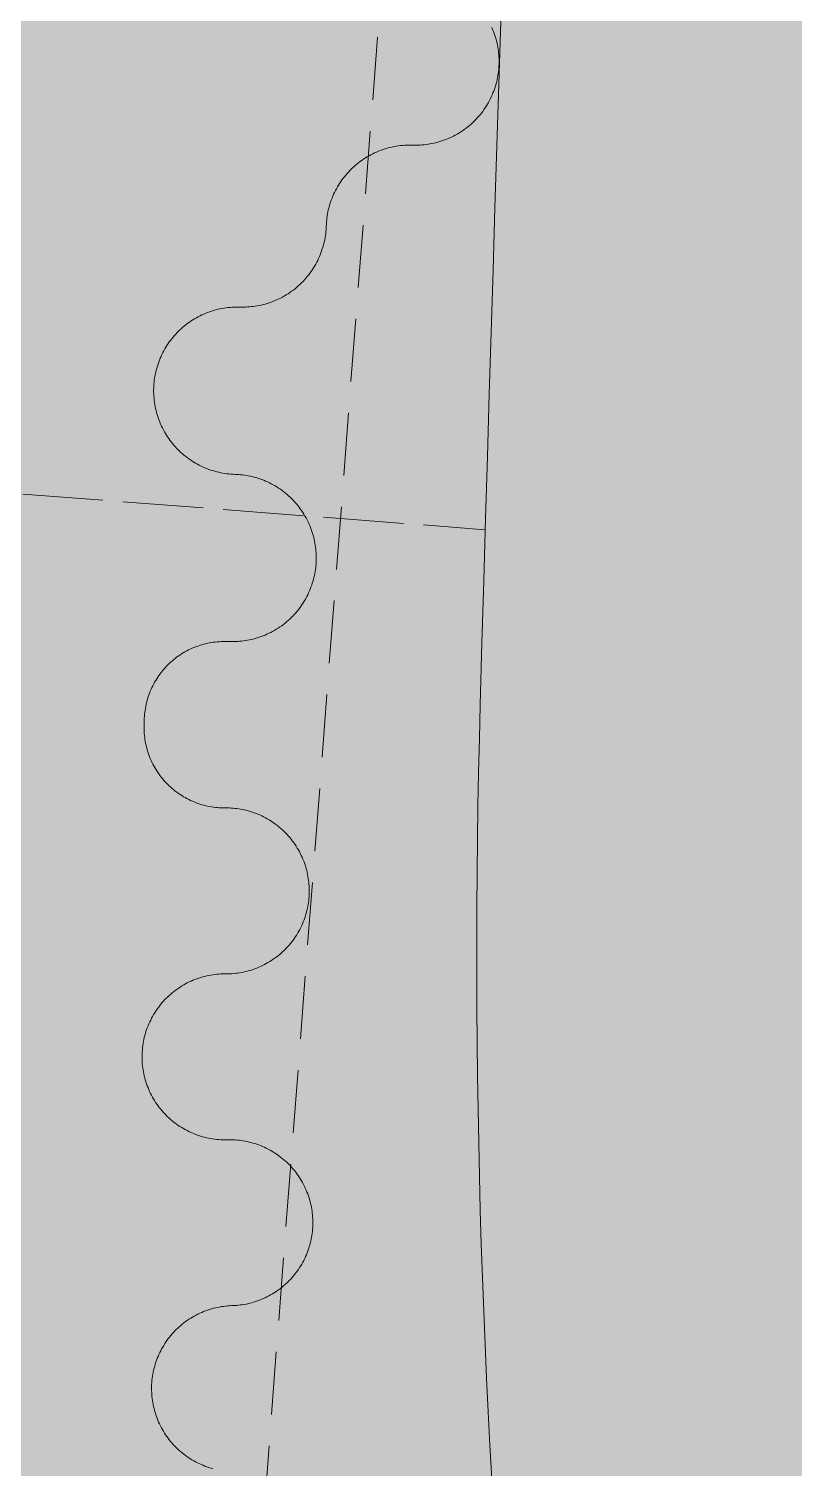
# Model space of a CAD drawing. Header units: millimetres. Extents: x 833941507 to 1669051331, y 817666127 to 1636299673.
# Drawn here: x 834573496 to 834573610.2, y 817987987.6 to 817988202.6 of the extents above; entities that cross this region are included whole.
import ezdxf

# ---------------------------------------------------------------- set-up
doc = ezdxf.new("R2010")
doc.units = ezdxf.units.MM
doc.header["$LTSCALE"] = 3
doc.linetypes.add('3A35X-MADL-P-LT-B01-0$0$ACAD_ISO02W033', pattern=[5, 4, -1])
doc.linetypes.add('B0703', pattern=[4.6875, 3.125, -1.5625])
for name, color, linetype, lineweight in [('Hatch (CARR)', 252, 'Continuous', 35), ('Hatch (LTC&CB)', 252, 'Continuous', 35), ('UAJ-23FLOR-h', 251, 'Continuous', 9), ('UAJ-24STAI-a', 9, '3A35X-MADL-P-LT-B01-0$0$ACAD_ISO02W033', 13), ('UAJ-25CEIL-z', 8, 'B0703', 9), ('UAJ-42INFI', 1, 'Continuous', 18)]:
    doc.layers.add(name, color=color, linetype=linetype, lineweight=lineweight)
doc.layers.add('UAJ-00XREF', color=7, linetype='Continuous')

# ---------------------------------------------------------------- blocks, each defined once
blk = doc.blocks.new('GBP-LTC-LB01')
at = {"layer": 'UAJ-23FLOR-h'}
h = blk.add_hatch(dxfattribs=at)
h.set_pattern_fill('EARTH,_O', color=256, scale=180, angle=45)
h.set_pattern_definition([(48.9989, (834576001.8, 818046085.3), (-112.727, 1612.5107), [1143, -1143]), (48.9989, (834575678.3, 818046366.6), (-112.727, 1612.5107), [1143, -1143]), (48.9989, (834575354.8, 818046647.8), (-112.727, 1612.5107), [1143, -1143]), (138.9989, (834575340.7, 818046849.3), (-1612.5107, -112.727), [1143, -1143]), (138.9989, (834575621.9, 818047172.8), (-1612.5107, -112.727), [1143, -1143]), (138.9989, (834575903.1, 818047496.3), (-1612.5107, -112.727), [1143, -1143])])
h.paths.add_polyline_path([(834572173.05, 818200349.17), (834310583.74, 818182062.08), (834331502.24, 817882831.69), (834364939.69, 817885169.23), (834473095.7, 818011283.6), (834480533.7, 818020120.4), (834485095.05, 818025709.55), (834491375.7, 818033619), (834497063.4, 818041013), (834493145.8, 818043678.7), (834512788.5, 818074029.25), (834518712.45, 818083675.25), (834526231.3, 818096325.1), (834534646.05, 818111073.05), (834545956, 818131981.3), (834557204.6, 818154198.8), (834564040, 818168496.8), (834570941.16, 818183576.43), (834578367.8, 818200696.3)])
h.paths.add_polyline_path([(834382131.31, 817956469.98), (834418268.73, 817958996.07), (834422062.41, 817963855.9), (834428403.04, 817964299.38), (834467239.2, 818010695.58), (834466445.21, 818021738.79), (834476097.72, 818035709.03), (834485267.1, 818048983.2), (834487014.89, 818051460.43), (834497268.33, 818067303.42), (834492893.38, 818129890.09), (834448056.59, 818126755.66), (834416896.58, 818105052.11), (834382061.37, 818080788.99), (834386167.45, 818022059.16), (834377588.38, 818021459.47)], flags=16)
edge = h.paths.add_edge_path(flags=16)
edge.add_line((834540292.29, 818142076.07), (834533466.32, 818141614.13))
edge.add_line((834533466.32, 818141614.13), (834523258.01, 818143862.71))
edge.add_line((834523258.01, 818143862.71), (834525896.87, 818155838.93))
edge.add_arc((834558382.43, 818267025.45), 115835.02, 237.2183981, 253.7131266, ccw=False)
edge.add_line((834495664.92, 818169638.25), (834498267.59, 818132356.98))
edge.add_line((834498267.59, 818132356.98), (834496346.42, 818130135.01))
edge.add_line((834496346.42, 818130135.01), (834492879.88, 818129892.67))
edge.add_line((834492879.88, 818129892.67), (834494229.58, 818110587.62))
edge.add_line((834494229.58, 818110587.62), (834496326.13, 818110708.38))
edge.add_line((834496326.13, 818110708.38), (834498420.21, 818080753.55))
edge.add_line((834498420.21, 818080753.55), (834498046.12, 818080727.4))
edge.add_line((834498046.12, 818080727.4), (834498254.52, 818077746.38))
edge.add_line((834498254.52, 818077746.38), (834503061.09, 818078082.4))
edge.add_line((834503061.09, 818078082.4), (834504979.52, 818081212.1))
edge.add_line((834504979.52, 818081212.1), (834509429.02, 818088470.93))
edge.add_line((834509429.02, 818088470.93), (834515217.16, 818097913.59))
edge.add_line((834515217.16, 818097913.59), (834526067.43, 818116415.54))
edge.add_line((834526067.43, 818116415.54), (834532489.2, 818127888.68))
edge.add_line((834532489.2, 818127888.68), (834534830.9, 818132146.3))
edge.add_line((834534830.9, 818132146.3), (834540292.29, 818142076.07))
h = blk.add_hatch(dxfattribs=at)
h.set_pattern_fill('EARTH,_O', color=256, scale=180, angle=45)
h.set_pattern_definition([(45.0000001, (-1082349.7, 54794.9), (-3e-06, 1616.4461018), [1143, -1143]), (45.0000001, (-1082652.8, 55098), (-3e-06, 1616.4461018), [1143, -1143]), (45.0000001, (-1082955.9, 55401.1), (-3e-06, 1616.4461018), [1143, -1143]), (135.0000001, (-1082955.9, 55603.1), (-1616.4461018, -3e-06), [1143, -1143]), (135.0000001, (-1082652.8, 55906.2), (-1616.4461018, -3e-06), [1143, -1143]), (135.0000001, (-1082349.7, 56209.3), (-1616.4461018, -3e-06), [1143, -1143])])
h.paths.add_polyline_path([(834669469.25, 818015499.17), (834651080.82, 818014213.79), (834651091.33, 818014066.03), (834669479.76, 818015351.52)], flags=16)
edge = h.paths.add_edge_path()
edge.add_arc((834611763.61, 818123015.07), 22001.28, 94.000719, 118.688683)
edge.add_line((834601201.89, 818142315.5), (834593918.34, 818141228.38))
edge.add_arc((834611768.4, 818123014.03), 25502.69, 93.997159, 134.421275, ccw=False)
edge.add_line((834609990.68, 818148454.69), (834618164.36, 818149025.84))
edge.add_line((834618164.36, 818149025.84), (834618408.29, 818145534.91))
edge.add_line((834618408.29, 818145534.91), (834616365.41, 818145392.16))
edge.add_line((834616365.41, 818145392.16), (834616609.39, 818141900.69))
edge.add_line((834616609.39, 818141900.69), (834611621.55, 818141552.15))
edge.add_line((834611621.55, 818141552.15), (834611377.61, 818145043.07))
edge.add_line((834611377.61, 818145043.07), (834610228.61, 818144962.74))
h.paths.add_polyline_path([(834673232.94, 818197365.88), (834607546.49, 818192773.89), (834599172.5, 818174435.3), (834588349.1, 818152374.5), (834578621.55, 818133890.65), (834568418.3, 818115665.3), (834556456.7, 818095618.3), (834546606.4, 818080041.6), (834532219.3, 818058623.75), (834523692.15, 818046595.75), (834515683.5, 818035708.5), (834508244.2, 818025929.9), (834500656.3, 818016266.1), (834489786.8, 818002934.1), (834483448.3, 817995421.3), (834478637.6, 817989841.7), (834458453.75, 817967379.3), (834441506.5, 817949096.36), (834383075.75, 817886437.08), (834482026.69, 817893354.51), (834551919.04, 817920008.6), (834634905.13, 817930637.13), (834634023, 817939309.35), (834633770.07, 817941795.89), (834633577.69, 817943687.02), (834508697.04, 817930983.61), (834507053.46, 817930191.44), (834506409.46, 817939426.96), (834507656.94, 817945566.73), (834503417.08, 818006767.03), (834503064.37, 818011762.67), (834514052.91, 818025791.94), (834520784.65, 818034889.35), (834526318.86, 818042436.94), (834532381.69, 818050705.63), (834536345.72, 818056472.68), (834542258.41, 818065225.62), (834550405.86, 818077286.91), (834561579, 818095001.96), (834574522.66, 818117080.03), (834587768.88, 818140310.21), (834609774.13, 818143594.98), (834610001.97, 818140335.89), (834634252.54, 818142031.47), (834636806.9, 818105492.47), (834642791.48, 818105913.75), (834646278.56, 818056032.58), (834640293.17, 818055614.16), (834643382.34, 818011424.91), (834641138.41, 818011267.96), (834645775.78, 817944927.87), (834639048.36, 817944243.52), (834640362.12, 817931328.11), (834651070.39, 817932706.91), (834650587.67, 817936476.13), (834685105.74, 817940896.86), (834685588.46, 817937127.64), (834691373.79, 817937868.57)])
blk = doc.blocks.new('inf_010')
at = {"layer": 'UAJ-42INFI'}
for points in [[(889586109.69, 757795645.45), (889586109.97, 757795645.43), (889586110.25, 757795645.41), (889586110.53, 757795645.39), (889586110.81, 757795645.39), (889586111.1, 757795645.39), (889586111.39, 757795645.39), (889586111.68, 757795645.41), (889586111.97, 757795645.43), (889586112.26, 757795645.46), (889586112.56, 757795645.49), (889586112.86, 757795645.53), (889586113.15, 757795645.58), (889586113.45, 757795645.64), (889586113.75, 757795645.7), (889586114.05, 757795645.78), (889586114.35, 757795645.86), (889586114.64, 757795645.94), (889586114.94, 757795646.04), (889586115.24, 757795646.14), (889586115.53, 757795646.26), (889586115.82, 757795646.37), (889586116.11, 757795646.5), (889586116.4, 757795646.64), (889586116.69, 757795646.78), (889586116.97, 757795646.93), (889586117.25, 757795647.09), (889586117.52, 757795647.25), (889586117.8, 757795647.43), (889586118.06, 757795647.61), (889586118.32, 757795647.79), (889586118.58, 757795647.99), (889586118.84, 757795648.19), (889586119.08, 757795648.4), (889586119.33, 757795648.61), (889586119.56, 757795648.83), (889586119.79, 757795649.05), (889586120.02, 757795649.28), (889586120.23, 757795649.52), (889586120.45, 757795649.76), (889586120.65, 757795650.01), (889586120.85, 757795650.26), (889586121.04, 757795650.51), (889586121.22, 757795650.77), (889586121.4, 757795651.03), (889586121.57, 757795651.3), (889586121.73, 757795651.57), (889586121.88, 757795651.84), (889586122.03, 757795652.11), (889586122.17, 757795652.39), (889586122.3, 757795652.67), (889586122.42, 757795652.94), (889586122.54, 757795653.23), (889586122.65, 757795653.51), (889586122.75, 757795653.79), (889586122.84, 757795654.07), (889586122.93, 757795654.35), (889586123.01, 757795654.64), (889586123.08, 757795654.92), (889586123.15, 757795655.2), (889586123.2, 757795655.48), (889586123.26, 757795655.76), (889586123.3, 757795656.04), (889586123.34, 757795656.31), (889586123.37, 757795656.59), (889586123.39, 757795656.87), (889586123.41, 757795657.14), (889586123.43, 757795657.43), (889586123.43, 757795657.71), (889586123.43, 757795658), (889586123.43, 757795658.29), (889586123.41, 757795658.58), (889586123.39, 757795658.87), (889586123.37, 757795659.16), (889586123.33, 757795659.46), (889586123.29, 757795659.76), (889586123.24, 757795660.05), (889586123.18, 757795660.35), (889586123.12, 757795660.65), (889586123.05, 757795660.95), (889586122.97, 757795661.25), (889586122.88, 757795661.54), (889586122.78, 757795661.84), (889586122.68, 757795662.14)], [(889586095.97, 757795634.3), (889586096, 757795634.6), (889586096.04, 757795634.9), (889586096.09, 757795635.19), (889586096.14, 757795635.49), (889586096.21, 757795635.79), (889586096.28, 757795636.09), (889586096.36, 757795636.38), (889586096.44, 757795636.68), (889586096.54, 757795636.97), (889586096.64, 757795637.26), (889586096.75, 757795637.55), (889586096.86, 757795637.84), (889586096.98, 757795638.12), (889586097.11, 757795638.4), (889586097.25, 757795638.68), (889586097.39, 757795638.96), (889586097.54, 757795639.23), (889586097.7, 757795639.5), (889586097.86, 757795639.76), (889586098.03, 757795640.02), (889586098.21, 757795640.27), (889586098.39, 757795640.52), (889586098.58, 757795640.77), (889586098.77, 757795641.01), (889586098.97, 757795641.24), (889586099.18, 757795641.47), (889586099.39, 757795641.69), (889586099.6, 757795641.91), (889586099.82, 757795642.12), (889586100.04, 757795642.32), (889586100.26, 757795642.52), (889586100.49, 757795642.71), (889586100.73, 757795642.9), (889586100.97, 757795643.08), (889586101.21, 757795643.26), (889586101.46, 757795643.43), (889586101.72, 757795643.59), (889586101.98, 757795643.75), (889586102.24, 757795643.91), (889586102.51, 757795644.05), (889586102.79, 757795644.2), (889586103.06, 757795644.33), (889586103.34, 757795644.46), (889586103.63, 757795644.58), (889586103.92, 757795644.69), (889586104.21, 757795644.8), (889586104.5, 757795644.9), (889586104.8, 757795644.99), (889586105.1, 757795645.08), (889586105.4, 757795645.16), (889586105.7, 757795645.23), (889586106, 757795645.29), (889586106.31, 757795645.35), (889586106.61, 757795645.39), (889586106.92, 757795645.43), (889586107.22, 757795645.47), (889586107.53, 757795645.49), (889586107.83, 757795645.51), (889586108.14, 757795645.52), (889586108.44, 757795645.52), (889586108.75, 757795645.51), (889586109.05, 757795645.5), (889586109.35, 757795645.48), (889586109.65, 757795645.46)], [(889586109.65, 757795645.46), (889586109.69, 757795645.45)], [(889586082.28, 757795623.13), (889586082.56, 757795623.11), (889586082.84, 757795623.09), (889586083.12, 757795623.08), (889586083.41, 757795623.07), (889586083.69, 757795623.07), (889586083.98, 757795623.08), (889586084.27, 757795623.09), (889586084.57, 757795623.11), (889586084.86, 757795623.14), (889586085.16, 757795623.17), (889586085.45, 757795623.22), (889586085.75, 757795623.27), (889586086.05, 757795623.32), (889586086.35, 757795623.39), (889586086.65, 757795623.46), (889586086.95, 757795623.54), (889586087.24, 757795623.63), (889586087.54, 757795623.73), (889586087.84, 757795623.83), (889586088.13, 757795623.94), (889586088.42, 757795624.06), (889586088.71, 757795624.19), (889586089, 757795624.33), (889586089.29, 757795624.47), (889586089.57, 757795624.62), (889586089.85, 757795624.78), (889586090.12, 757795624.95), (889586090.4, 757795625.12), (889586090.66, 757795625.3), (889586090.93, 757795625.49), (889586091.18, 757795625.68), (889586091.44, 757795625.88), (889586091.69, 757795626.09), (889586091.93, 757795626.31), (889586092.16, 757795626.53), (889586092.39, 757795626.75), (889586092.62, 757795626.98), (889586092.84, 757795627.22), (889586093.05, 757795627.46), (889586093.25, 757795627.71), (889586093.45, 757795627.96), (889586093.64, 757795628.21), (889586093.82, 757795628.47), (889586094, 757795628.74), (889586094.17, 757795629), (889586094.33, 757795629.27), (889586094.48, 757795629.54), (889586094.63, 757795629.82), (889586094.77, 757795630.09), (889586094.9, 757795630.37), (889586095.02, 757795630.65), (889586095.14, 757795630.93), (889586095.25, 757795631.21), (889586095.35, 757795631.5), (889586095.44, 757795631.78), (889586095.53, 757795632.06), (889586095.61, 757795632.34), (889586095.68, 757795632.63), (889586095.74, 757795632.91), (889586095.8, 757795633.19), (889586095.85, 757795633.47), (889586095.9, 757795633.75), (889586095.93, 757795634.03), (889586095.97, 757795634.3)], [(889586079.78, 757795598.27), (889586079.48, 757795598.31), (889586079.18, 757795598.35), (889586078.89, 757795598.4), (889586078.59, 757795598.45), (889586078.29, 757795598.51), (889586077.99, 757795598.58), (889586077.7, 757795598.66), (889586077.4, 757795598.75), (889586077.11, 757795598.84), (889586076.81, 757795598.94), (889586076.52, 757795599.05), (889586076.24, 757795599.16), (889586075.95, 757795599.28), (889586075.67, 757795599.41), (889586075.39, 757795599.55), (889586075.11, 757795599.69), (889586074.84, 757795599.84), (889586074.57, 757795600), (889586074.31, 757795600.16), (889586074.05, 757795600.33), (889586073.8, 757795600.51), (889586073.55, 757795600.69), (889586073.3, 757795600.88), (889586073.06, 757795601.07), (889586072.83, 757795601.27), (889586072.6, 757795601.48), (889586072.37, 757795601.68), (889586072.16, 757795601.9), (889586071.95, 757795602.11), (889586071.74, 757795602.34), (889586071.54, 757795602.56), (889586071.35, 757795602.79), (889586071.16, 757795603.03), (889586070.98, 757795603.27), (889586070.8, 757795603.51), (889586070.63, 757795603.76), (889586070.47, 757795604.02), (889586070.31, 757795604.28), (889586070.15, 757795604.54), (889586070, 757795604.81), (889586069.86, 757795605.08), (889586069.72, 757795605.36), (889586069.6, 757795605.64), (889586069.47, 757795605.93), (889586069.36, 757795606.21), (889586069.25, 757795606.51), (889586069.15, 757795606.8), (889586069.06, 757795607.1), (889586068.97, 757795607.39), (889586068.89, 757795607.69), (889586068.82, 757795608), (889586068.76, 757795608.3), (889586068.7, 757795608.61), (889586068.65, 757795608.91), (889586068.61, 757795609.22), (889586068.58, 757795609.52), (889586068.56, 757795609.83), (889586068.54, 757795610.14), (889586068.53, 757795610.44), (889586068.52, 757795610.75), (889586068.53, 757795611.05), (889586068.54, 757795611.35), (889586068.56, 757795611.65), (889586068.59, 757795611.95), (889586068.62, 757795612.25), (889586068.66, 757795612.55), (889586068.71, 757795612.84), (889586068.76, 757795613.14), (889586068.83, 757795613.44), (889586068.9, 757795613.74), (889586068.98, 757795614.03), (889586069.06, 757795614.33), (889586069.15, 757795614.62), (889586069.26, 757795614.91), (889586069.36, 757795615.2), (889586069.48, 757795615.49), (889586069.6, 757795615.78), (889586069.73, 757795616.06), (889586069.87, 757795616.34), (889586070.01, 757795616.61), (889586070.16, 757795616.88), (889586070.32, 757795617.15), (889586070.48, 757795617.42), (889586070.65, 757795617.68), (889586070.83, 757795617.93), (889586071.01, 757795618.18), (889586071.2, 757795618.43), (889586071.39, 757795618.67), (889586071.59, 757795618.9), (889586071.79, 757795619.13), (889586072, 757795619.35), (889586072.21, 757795619.57), (889586072.43, 757795619.78), (889586072.65, 757795619.99), (889586072.88, 757795620.18), (889586073.11, 757795620.38), (889586073.34, 757795620.56), (889586073.58, 757795620.75), (889586073.83, 757795620.92), (889586074.08, 757795621.09), (889586074.34, 757795621.26), (889586074.6, 757795621.42), (889586074.86, 757795621.57), (889586075.13, 757795621.72), (889586075.4, 757795621.86), (889586075.68, 757795622), (889586075.96, 757795622.13), (889586076.25, 757795622.25), (889586076.53, 757795622.36), (889586076.83, 757795622.47), (889586077.12, 757795622.57), (889586077.42, 757795622.67), (889586077.71, 757795622.75), (889586078.01, 757795622.83), (889586078.32, 757795622.9), (889586078.62, 757795622.96), (889586078.93, 757795623.02), (889586079.23, 757795623.07), (889586079.54, 757795623.11), (889586079.84, 757795623.14), (889586080.15, 757795623.17), (889586080.46, 757795623.18), (889586080.76, 757795623.19), (889586081.07, 757795623.2), (889586081.37, 757795623.19), (889586081.67, 757795623.18), (889586081.97, 757795623.16), (889586082.27, 757795623.13)], [(889586082.27, 757795623.13), (889586082.28, 757795623.13)], [(889586077.33, 757795573.41), (889586077.61, 757795573.38), (889586077.89, 757795573.37), (889586078.17, 757795573.35), (889586078.46, 757795573.35), (889586078.74, 757795573.35), (889586079.03, 757795573.36), (889586079.32, 757795573.37), (889586079.62, 757795573.39), (889586079.91, 757795573.42), (889586080.21, 757795573.46), (889586080.5, 757795573.5), (889586080.8, 757795573.55), (889586081.1, 757795573.61), (889586081.4, 757795573.68), (889586081.7, 757795573.75), (889586082, 757795573.83), (889586082.29, 757795573.92), (889586082.59, 757795574.02), (889586082.89, 757795574.12), (889586083.18, 757795574.24), (889586083.47, 757795574.36), (889586083.76, 757795574.48), (889586084.05, 757795574.62), (889586084.33, 757795574.76), (889586084.62, 757795574.92), (889586084.9, 757795575.08), (889586085.17, 757795575.24), (889586085.44, 757795575.42), (889586085.71, 757795575.6), (889586085.97, 757795575.79), (889586086.23, 757795575.98), (889586086.48, 757795576.18), (889586086.73, 757795576.39), (889586086.97, 757795576.61), (889586087.21, 757795576.83), (889586087.44, 757795577.05), (889586087.66, 757795577.28), (889586087.88, 757795577.52), (889586088.09, 757795577.76), (889586088.29, 757795578.01), (889586088.49, 757795578.26), (889586088.68, 757795578.52), (889586088.86, 757795578.78), (889586089.04, 757795579.04), (889586089.2, 757795579.31), (889586089.37, 757795579.58), (889586089.52, 757795579.85), (889586089.66, 757795580.12), (889586089.8, 757795580.4), (889586089.93, 757795580.68), (889586090.06, 757795580.96), (889586090.17, 757795581.24), (889586090.28, 757795581.52), (889586090.38, 757795581.8), (889586090.47, 757795582.09), (889586090.56, 757795582.37), (889586090.64, 757795582.65), (889586090.71, 757795582.94), (889586090.77, 757795583.22), (889586090.83, 757795583.5), (889586090.88, 757795583.78), (889586090.92, 757795584.06), (889586090.96, 757795584.34), (889586090.99, 757795584.61), (889586091.01, 757795584.89), (889586091.03, 757795585.17), (889586091.04, 757795585.45), (889586091.05, 757795585.73), (889586091.05, 757795586.02), (889586091.04, 757795586.31), (889586091.03, 757795586.6), (889586091.01, 757795586.89), (889586090.98, 757795587.19), (889586090.94, 757795587.48), (889586090.9, 757795587.78), (889586090.85, 757795588.08), (889586090.79, 757795588.38), (889586090.72, 757795588.67), (889586090.65, 757795588.97), (889586090.57, 757795589.27), (889586090.48, 757795589.57), (889586090.38, 757795589.87), (889586090.28, 757795590.16), (889586090.17, 757795590.46), (889586090.05, 757795590.75), (889586089.92, 757795591.04), (889586089.78, 757795591.33), (889586089.64, 757795591.61), (889586089.49, 757795591.89), (889586089.33, 757795592.17), (889586089.16, 757795592.45), (889586088.99, 757795592.72), (889586088.8, 757795592.99), (889586088.62, 757795593.25), (889586088.42, 757795593.51), (889586088.22, 757795593.76), (889586088.01, 757795594.01), (889586087.8, 757795594.25), (889586087.58, 757795594.48), (889586087.35, 757795594.71), (889586087.12, 757795594.94), (889586086.88, 757795595.16), (889586086.64, 757795595.37), (889586086.39, 757795595.57), (889586086.14, 757795595.77), (889586085.89, 757795595.96), (889586085.63, 757795596.14), (889586085.36, 757795596.32), (889586085.1, 757795596.48), (889586084.83, 757795596.65), (889586084.56, 757795596.8), (889586084.28, 757795596.94), (889586084.01, 757795597.08), (889586083.73, 757795597.21), (889586083.45, 757795597.34), (889586083.17, 757795597.45), (889586082.88, 757795597.56), (889586082.6, 757795597.66), (889586082.32, 757795597.75), (889586082.04, 757795597.84), (889586081.75, 757795597.92), (889586081.47, 757795597.99), (889586081.19, 757795598.05), (889586080.91, 757795598.11), (889586080.63, 757795598.16), (889586080.35, 757795598.2), (889586080.07, 757795598.24), (889586079.79, 757795598.27)], [(889586079.79, 757795598.27), (889586079.78, 757795598.27)], [(889586063.72, 757795562.61), (889586063.75, 757795562.9), (889586063.79, 757795563.19), (889586063.83, 757795563.48), (889586063.89, 757795563.76), (889586063.94, 757795564.05), (889586064.01, 757795564.34), (889586064.08, 757795564.62), (889586064.16, 757795564.91), (889586064.25, 757795565.19), (889586064.35, 757795565.48), (889586064.45, 757795565.76), (889586064.56, 757795566.03), (889586064.67, 757795566.31), (889586064.8, 757795566.58), (889586064.92, 757795566.85), (889586065.06, 757795567.12), (889586065.2, 757795567.38), (889586065.35, 757795567.64), (889586065.51, 757795567.9), (889586065.67, 757795568.15), (889586065.84, 757795568.39), (889586066.01, 757795568.64), (889586066.19, 757795568.87), (889586066.38, 757795569.11), (889586066.57, 757795569.33), (889586066.77, 757795569.56), (889586066.97, 757795569.77), (889586067.17, 757795569.98), (889586067.38, 757795570.19), (889586067.59, 757795570.39), (889586067.81, 757795570.58), (889586068.03, 757795570.76), (889586068.25, 757795570.95), (889586068.48, 757795571.12), (889586068.72, 757795571.29), (889586068.96, 757795571.46), (889586069.2, 757795571.62), (889586069.45, 757795571.78), (889586069.71, 757795571.93), (889586069.97, 757795572.07), (889586070.23, 757795572.21), (889586070.5, 757795572.34), (889586070.77, 757795572.47), (889586071.04, 757795572.59), (889586071.32, 757795572.7), (889586071.6, 757795572.8), (889586071.88, 757795572.9), (889586072.17, 757795572.99), (889586072.46, 757795573.08), (889586072.75, 757795573.15), (889586073.04, 757795573.22), (889586073.33, 757795573.28), (889586073.62, 757795573.34), (889586073.92, 757795573.39), (889586074.21, 757795573.42), (889586074.51, 757795573.46), (889586074.8, 757795573.48), (889586075.1, 757795573.5), (889586075.39, 757795573.51), (889586075.69, 757795573.51), (889586075.98, 757795573.51), (889586076.27, 757795573.5), (889586076.56, 757795573.48), (889586076.85, 757795573.46)], [(889586076.85, 757795573.46), (889586077.33, 757795573.41)], [(889586074.57, 757795548.71), (889586074.28, 757795548.74), (889586073.99, 757795548.77), (889586073.7, 757795548.81), (889586073.41, 757795548.86), (889586073.13, 757795548.92), (889586072.84, 757795548.99), (889586072.55, 757795549.06), (889586072.27, 757795549.14), (889586071.98, 757795549.22), (889586071.7, 757795549.31), (889586071.42, 757795549.41), (889586071.14, 757795549.52), (889586070.87, 757795549.64), (889586070.59, 757795549.76), (889586070.32, 757795549.89), (889586070.05, 757795550.02), (889586069.79, 757795550.16), (889586069.53, 757795550.31), (889586069.27, 757795550.46), (889586069.02, 757795550.63), (889586068.77, 757795550.79), (889586068.53, 757795550.96), (889586068.29, 757795551.14), (889586068.06, 757795551.33), (889586067.83, 757795551.51), (889586067.61, 757795551.71), (889586067.39, 757795551.91), (889586067.18, 757795552.11), (889586066.97, 757795552.32), (889586066.77, 757795552.53), (889586066.58, 757795552.75), (889586066.39, 757795552.96), (889586066.21, 757795553.19), (889586066.03, 757795553.42), (889586065.86, 757795553.65), (889586065.69, 757795553.89), (889586065.53, 757795554.14), (889586065.37, 757795554.38), (889586065.22, 757795554.64), (889586065.07, 757795554.9), (889586064.93, 757795555.16), (889586064.8, 757795555.42), (889586064.67, 757795555.69), (889586064.55, 757795555.97), (889586064.44, 757795556.24), (889586064.33, 757795556.52), (889586064.23, 757795556.8), (889586064.14, 757795557.09), (889586064.05, 757795557.38), (889586063.98, 757795557.67), (889586063.9, 757795557.96), (889586063.84, 757795558.25), (889586063.78, 757795558.54), (889586063.73, 757795558.84), (889586063.69, 757795559.13), (889586063.66, 757795559.43), (889586063.63, 757795559.72), (889586063.61, 757795560.01), (889586063.6, 757795560.31), (889586063.59, 757795560.6), (889586063.6, 757795560.89), (889586063.61, 757795561.19), (889586063.62, 757795561.48), (889586063.64, 757795561.76)], [(889586063.64, 757795561.76), (889586063.72, 757795562.61)], [(889586073.31, 757795523.95), (889586073.59, 757795523.94), (889586073.86, 757795523.93), (889586074.14, 757795523.92), (889586074.42, 757795523.93), (889586074.71, 757795523.94), (889586074.99, 757795523.95), (889586075.28, 757795523.98), (889586075.57, 757795524.01), (889586075.86, 757795524.04), (889586076.15, 757795524.09), (889586076.44, 757795524.14), (889586076.73, 757795524.2), (889586077.02, 757795524.26), (889586077.32, 757795524.33), (889586077.61, 757795524.42), (889586077.9, 757795524.5), (889586078.19, 757795524.6), (889586078.48, 757795524.7), (889586078.77, 757795524.82), (889586079.06, 757795524.94), (889586079.34, 757795525.06), (889586079.62, 757795525.2), (889586079.9, 757795525.34), (889586080.18, 757795525.49), (889586080.45, 757795525.65), (889586080.72, 757795525.81), (889586080.99, 757795525.98), (889586081.25, 757795526.16), (889586081.51, 757795526.35), (889586081.77, 757795526.54), (889586082.01, 757795526.74), (889586082.26, 757795526.94), (889586082.5, 757795527.15), (889586082.73, 757795527.37), (889586082.96, 757795527.59), (889586083.18, 757795527.82), (889586083.39, 757795528.06), (889586083.6, 757795528.3), (889586083.8, 757795528.54), (889586084, 757795528.79), (889586084.18, 757795529.04), (889586084.37, 757795529.3), (889586084.54, 757795529.56), (889586084.71, 757795529.82), (889586084.87, 757795530.09), (889586085.02, 757795530.36), (889586085.16, 757795530.63), (889586085.3, 757795530.9), (889586085.43, 757795531.18), (889586085.55, 757795531.46), (889586085.67, 757795531.74), (889586085.77, 757795532.02), (889586085.87, 757795532.3), (889586085.97, 757795532.58), (889586086.05, 757795532.86), (889586086.13, 757795533.14), (889586086.2, 757795533.42), (889586086.26, 757795533.7), (889586086.32, 757795533.98), (889586086.37, 757795534.26), (889586086.41, 757795534.54), (889586086.45, 757795534.81), (889586086.48, 757795535.09), (889586086.51, 757795535.36), (889586086.52, 757795535.63), (889586086.54, 757795535.91), (889586086.54, 757795536.19), (889586086.54, 757795536.47), (889586086.53, 757795536.75), (889586086.52, 757795537.04), (889586086.5, 757795537.32), (889586086.47, 757795537.61), (889586086.44, 757795537.9), (889586086.4, 757795538.19), (889586086.35, 757795538.49), (889586086.29, 757795538.78), (889586086.23, 757795539.07), (889586086.16, 757795539.36), (889586086.08, 757795539.66), (889586086, 757795539.95), (889586085.9, 757795540.24), (889586085.8, 757795540.53), (889586085.69, 757795540.82), (889586085.57, 757795541.11), (889586085.45, 757795541.4), (889586085.32, 757795541.68), (889586085.18, 757795541.96), (889586085.03, 757795542.24), (889586084.88, 757795542.51), (889586084.71, 757795542.79), (889586084.55, 757795543.05), (889586084.37, 757795543.32), (889586084.19, 757795543.58), (889586084, 757795543.83), (889586083.8, 757795544.08), (889586083.6, 757795544.33), (889586083.39, 757795544.57), (889586083.17, 757795544.81), (889586082.95, 757795545.03), (889586082.72, 757795545.26), (889586082.49, 757795545.47), (889586082.25, 757795545.68), (889586082.01, 757795545.89), (889586081.77, 757795546.08), (889586081.51, 757795546.28), (889586081.26, 757795546.46), (889586081, 757795546.63), (889586080.74, 757795546.8), (889586080.47, 757795546.97), (889586080.21, 757795547.12), (889586079.94, 757795547.27), (889586079.66, 757795547.41), (889586079.39, 757795547.54), (889586079.11, 757795547.66), (889586078.83, 757795547.78), (889586078.55, 757795547.89), (889586078.27, 757795547.99), (889586077.99, 757795548.09), (889586077.71, 757795548.18), (889586077.43, 757795548.26), (889586077.15, 757795548.33), (889586076.87, 757795548.4), (889586076.59, 757795548.46), (889586076.32, 757795548.51), (889586076.04, 757795548.55), (889586075.76, 757795548.59), (889586075.49, 757795548.63), (889586075.22, 757795548.65)], [(889586075.22, 757795548.65), (889586074.57, 757795548.71)], [(889586071.63, 757795499.23), (889586071.33, 757795499.25), (889586071.03, 757795499.28), (889586070.74, 757795499.31), (889586070.44, 757795499.35), (889586070.14, 757795499.4), (889586069.84, 757795499.46), (889586069.54, 757795499.52), (889586069.24, 757795499.59), (889586068.94, 757795499.67), (889586068.65, 757795499.75), (889586068.35, 757795499.85), (889586068.06, 757795499.95), (889586067.77, 757795500.06), (889586067.48, 757795500.17), (889586067.2, 757795500.3), (889586066.92, 757795500.43), (889586066.64, 757795500.56), (889586066.37, 757795500.71), (889586066.1, 757795500.86), (889586065.83, 757795501.01), (889586065.57, 757795501.18), (889586065.31, 757795501.35), (889586065.06, 757795501.52), (889586064.81, 757795501.7), (889586064.57, 757795501.89), (889586064.33, 757795502.08), (889586064.1, 757795502.28), (889586063.87, 757795502.48), (889586063.65, 757795502.69), (889586063.44, 757795502.9), (889586063.23, 757795503.12), (889586063.03, 757795503.34), (889586062.83, 757795503.56), (889586062.64, 757795503.79), (889586062.45, 757795504.03), (889586062.27, 757795504.27), (889586062.09, 757795504.52), (889586061.92, 757795504.77), (889586061.76, 757795505.03), (889586061.6, 757795505.29), (889586061.44, 757795505.55), (889586061.3, 757795505.82), (889586061.15, 757795506.1), (889586061.02, 757795506.38), (889586060.89, 757795506.66), (889586060.77, 757795506.94), (889586060.66, 757795507.23), (889586060.56, 757795507.52), (889586060.46, 757795507.82), (889586060.37, 757795508.11), (889586060.28, 757795508.41), (889586060.21, 757795508.71), (889586060.14, 757795509.01), (889586060.08, 757795509.31), (889586060.02, 757795509.62), (889586059.98, 757795509.92), (889586059.94, 757795510.23), (889586059.91, 757795510.53), (889586059.89, 757795510.83), (889586059.87, 757795511.14), (889586059.86, 757795511.44), (889586059.86, 757795511.74), (889586059.87, 757795512.04), (889586059.88, 757795512.34), (889586059.91, 757795512.64), (889586059.93, 757795512.93), (889586059.97, 757795513.23), (889586060.01, 757795513.53), (889586060.06, 757795513.83), (889586060.12, 757795514.13), (889586060.19, 757795514.43), (889586060.26, 757795514.73), (889586060.34, 757795515.02), (889586060.43, 757795515.32), (889586060.53, 757795515.61), (889586060.63, 757795515.9), (889586060.74, 757795516.19), (889586060.86, 757795516.48), (889586060.98, 757795516.76), (889586061.12, 757795517.04), (889586061.26, 757795517.32), (889586061.4, 757795517.59), (889586061.56, 757795517.86), (889586061.71, 757795518.12), (889586061.88, 757795518.38), (889586062.05, 757795518.64), (889586062.23, 757795518.89), (889586062.41, 757795519.14), (889586062.6, 757795519.38), (889586062.8, 757795519.61), (889586063, 757795519.84), (889586063.2, 757795520.07), (889586063.41, 757795520.29), (889586063.62, 757795520.5), (889586063.84, 757795520.71), (889586064.06, 757795520.91), (889586064.29, 757795521.1), (889586064.52, 757795521.29), (889586064.76, 757795521.48), (889586065, 757795521.66), (889586065.25, 757795521.83), (889586065.51, 757795522), (889586065.76, 757795522.16), (889586066.03, 757795522.32), (889586066.29, 757795522.47), (889586066.57, 757795522.62), (889586066.84, 757795522.75), (889586067.12, 757795522.88), (889586067.4, 757795523.01), (889586067.69, 757795523.13), (889586067.98, 757795523.24), (889586068.27, 757795523.34), (889586068.57, 757795523.44), (889586068.86, 757795523.52), (889586069.16, 757795523.61), (889586069.46, 757795523.68), (889586069.76, 757795523.74), (889586070.07, 757795523.8), (889586070.37, 757795523.85), (889586070.67, 757795523.9), (889586070.98, 757795523.93), (889586071.28, 757795523.96), (889586071.59, 757795523.98), (889586071.89, 757795523.99), (889586072.19, 757795524), (889586072.49, 757795523.99), (889586072.79, 757795523.98), (889586073.09, 757795523.97)], [(889586073.09, 757795523.97), (889586073.31, 757795523.95)], [(889586070.84, 757795474.47), (889586071.11, 757795474.47), (889586071.39, 757795474.47), (889586071.66, 757795474.47), (889586071.94, 757795474.49), (889586072.23, 757795474.5), (889586072.51, 757795474.53), (889586072.8, 757795474.56), (889586073.08, 757795474.6), (889586073.37, 757795474.65), (889586073.66, 757795474.71), (889586073.95, 757795474.77), (889586074.24, 757795474.84), (889586074.53, 757795474.91), (889586074.82, 757795475), (889586075.11, 757795475.09), (889586075.4, 757795475.19), (889586075.69, 757795475.29), (889586075.97, 757795475.41), (889586076.26, 757795475.53), (889586076.54, 757795475.66), (889586076.82, 757795475.79), (889586077.1, 757795475.94), (889586077.37, 757795476.09), (889586077.64, 757795476.25), (889586077.91, 757795476.42), (889586078.17, 757795476.59), (889586078.43, 757795476.77), (889586078.69, 757795476.96), (889586078.94, 757795477.16), (889586079.19, 757795477.36), (889586079.43, 757795477.56), (889586079.67, 757795477.78), (889586079.9, 757795478), (889586080.12, 757795478.22), (889586080.34, 757795478.45), (889586080.55, 757795478.69), (889586080.76, 757795478.93), (889586080.96, 757795479.18), (889586081.15, 757795479.43), (889586081.34, 757795479.69), (889586081.52, 757795479.94), (889586081.69, 757795480.21), (889586081.85, 757795480.47), (889586082.01, 757795480.74), (889586082.16, 757795481.01), (889586082.3, 757795481.29), (889586082.44, 757795481.57), (889586082.56, 757795481.84), (889586082.68, 757795482.13), (889586082.8, 757795482.41), (889586082.9, 757795482.69), (889586083, 757795482.97), (889586083.09, 757795483.26), (889586083.17, 757795483.54), (889586083.25, 757795483.83), (889586083.31, 757795484.11), (889586083.38, 757795484.39), (889586083.43, 757795484.68), (889586083.48, 757795484.96), (889586083.52, 757795485.24), (889586083.55, 757795485.52), (889586083.58, 757795485.79), (889586083.6, 757795486.07), (889586083.61, 757795486.34), (889586083.62, 757795486.62), (889586083.62, 757795486.89), (889586083.62, 757795487.17), (889586083.61, 757795487.45), (889586083.59, 757795487.73), (889586083.57, 757795488.02), (889586083.54, 757795488.3), (889586083.5, 757795488.59), (889586083.45, 757795488.88), (889586083.4, 757795489.17), (889586083.34, 757795489.46), (889586083.28, 757795489.75), (889586083.2, 757795490.04), (889586083.12, 757795490.33), (889586083.03, 757795490.62), (889586082.94, 757795490.91), (889586082.83, 757795491.2), (889586082.72, 757795491.49), (889586082.6, 757795491.77), (889586082.48, 757795492.06), (889586082.34, 757795492.34), (889586082.2, 757795492.62), (889586082.05, 757795492.89), (889586081.89, 757795493.16), (889586081.73, 757795493.43), (889586081.56, 757795493.7), (889586081.38, 757795493.96), (889586081.19, 757795494.22), (889586081, 757795494.47), (889586080.8, 757795494.72), (889586080.6, 757795494.96), (889586080.38, 757795495.2), (889586080.17, 757795495.44), (889586079.94, 757795495.66), (889586079.71, 757795495.88), (889586079.48, 757795496.1), (889586079.24, 757795496.31), (889586078.99, 757795496.51), (889586078.74, 757795496.7), (889586078.49, 757795496.89), (889586078.23, 757795497.07), (889586077.97, 757795497.25), (889586077.71, 757795497.41), (889586077.44, 757795497.57), (889586077.17, 757795497.72), (889586076.9, 757795497.87), (889586076.62, 757795498.01), (889586076.34, 757795498.14), (889586076.06, 757795498.26), (889586075.78, 757795498.37), (889586075.5, 757795498.48), (889586075.22, 757795498.58), (889586074.93, 757795498.67), (889586074.65, 757795498.76), (889586074.37, 757795498.84), (889586074.08, 757795498.91), (889586073.8, 757795498.97), (889586073.52, 757795499.03), (889586073.24, 757795499.08), (889586072.96, 757795499.12), (889586072.68, 757795499.15), (889586072.4, 757795499.18), (889586072.13, 757795499.21), (889586071.85, 757795499.22)], [(889586071.85, 757795499.22), (889586071.63, 757795499.23)], [(889586066.15, 757795450.39), (889586065.86, 757795450.5), (889586065.57, 757795450.61), (889586065.28, 757795450.73), (889586065, 757795450.86), (889586064.72, 757795450.99), (889586064.45, 757795451.13), (889586064.17, 757795451.28), (889586063.91, 757795451.43), (889586063.64, 757795451.59), (889586063.38, 757795451.76), (889586063.13, 757795451.93), (889586062.88, 757795452.11), (889586062.64, 757795452.29), (889586062.4, 757795452.48), (889586062.17, 757795452.68), (889586061.94, 757795452.88), (889586061.72, 757795453.08), (889586061.5, 757795453.29), (889586061.29, 757795453.5), (889586061.09, 757795453.72), (889586060.89, 757795453.94), (889586060.69, 757795454.17), (889586060.5, 757795454.41), (889586060.31, 757795454.65), (889586060.13, 757795454.89), (889586059.96, 757795455.14), (889586059.79, 757795455.4), (889586059.63, 757795455.66), (889586059.47, 757795455.92), (889586059.32, 757795456.19), (889586059.18, 757795456.47), (889586059.04, 757795456.74), (889586058.91, 757795457.03), (889586058.79, 757795457.31), (889586058.67, 757795457.6), (889586058.56, 757795457.89), (889586058.46, 757795458.18), (889586058.37, 757795458.47), (889586058.28, 757795458.77), (889586058.2, 757795459.07), (889586058.13, 757795459.37), (889586058.06, 757795459.67), (889586058.01, 757795459.97), (889586057.96, 757795460.28), (889586057.92, 757795460.58), (889586057.88, 757795460.88), (889586057.86, 757795461.18), (889586057.84, 757795461.48), (889586057.83, 757795461.79), (889586057.83, 757795462.09), (889586057.83, 757795462.38), (889586057.84, 757795462.68), (889586057.86, 757795462.98), (889586057.88, 757795463.28), (889586057.91, 757795463.58), (889586057.95, 757795463.88), (889586058, 757795464.18), (889586058.06, 757795464.49), (889586058.12, 757795464.79), (889586058.19, 757795465.08), (889586058.27, 757795465.38), (889586058.35, 757795465.68), (889586058.45, 757795465.97), (889586058.55, 757795466.27), (889586058.66, 757795466.56), (889586058.77, 757795466.84), (889586058.89, 757795467.13), (889586059.02, 757795467.41), (889586059.16, 757795467.69), (889586059.3, 757795467.96), (889586059.45, 757795468.23), (889586059.61, 757795468.5), (889586059.77, 757795468.76), (889586059.94, 757795469.02), (889586060.11, 757795469.27), (889586060.29, 757795469.52), (889586060.48, 757795469.76), (889586060.67, 757795470), (889586060.87, 757795470.23), (889586061.07, 757795470.45), (889586061.28, 757795470.67), (889586061.49, 757795470.89), (889586061.7, 757795471.1), (889586061.92, 757795471.3), (889586062.14, 757795471.5), (889586062.38, 757795471.69), (889586062.61, 757795471.88), (889586062.85, 757795472.06), (889586063.1, 757795472.24), (889586063.35, 757795472.41), (889586063.61, 757795472.58), (889586063.87, 757795472.74), (889586064.14, 757795472.89), (889586064.41, 757795473.04), (889586064.68, 757795473.18), (889586064.96, 757795473.32), (889586065.24, 757795473.44), (889586065.53, 757795473.57), (889586065.82, 757795473.68), (889586066.11, 757795473.79), (889586066.4, 757795473.88), (889586066.7, 757795473.98), (889586067, 757795474.06), (889586067.3, 757795474.14), (889586067.6, 757795474.21), (889586067.9, 757795474.27), (889586068.2, 757795474.32), (889586068.5, 757795474.37), (889586068.81, 757795474.4), (889586069.11, 757795474.44), (889586069.41, 757795474.46), (889586069.71, 757795474.47), (889586070.01, 757795474.48), (889586070.31, 757795474.48), (889586070.61, 757795474.48)], [(889586070.61, 757795474.48), (889586070.84, 757795474.47)]]:
    blk.add_lwpolyline(points, dxfattribs=at)
blk = doc.blocks.new('3A35X-MADL-P-LT-B01-0')
at = {"layer": 'UAJ-24STAI-a'}
blk.add_line((834572642.58, 817988198.59), (834573564.07, 817988127.71), dxfattribs=at)
at = {"layer": 'UAJ-25CEIL-z'}
blk.add_line((834573278.78, 817984700.64), (834573753.94, 817990879.04), dxfattribs=at)
at = {"layer": 'UAJ-42INFI'}
blk.add_lwpolyline([(834573563.33, 817988101.54, -0.029016), (834573766.77, 817990466.63)], format="xyb", dxfattribs=at)
blk.add_arc((834574912.81, 817988064.02), 1350, 178.40754, 205.64542, dxfattribs=at)
at = {"rotation": 3.998908525164564}
blk.add_blockref('inf_010', (-0.01, 0.01), dxfattribs=at)

msp = doc.modelspace()

# ---------------------------------------------------------------- hatches: boundary and pattern name
at = {"layer": 'Hatch (CARR)'}
h = msp.add_hatch(dxfattribs=at)
h.set_pattern_fill('ANSI36', color=256, scale=150, angle=90)
h.set_pattern_definition([(135, (-187022.3, -52565.44), (-926.08891249, 252.5697034), [1190.625, -238.125, 0, -238.125])])
edge = h.paths.add_edge_path()
edge.add_line((834611924.53, 818109421.98), (834607685.93, 818109069.03))
edge.add_line((834607685.93, 818109069.03), (834607665.21, 818107991.06))
edge.add_arc((834589039.26, 818108445.6), 18631.5, 309.865898, 358.602068, ccw=False)
edge.add_arc((834615999.11, 818076947.93), 22831.06, 131.128719, 153.798926)
edge.add_arc((834586528.44, 818091417.12), 10000.02, 275.074548, 333.967897, ccw=False)
edge.add_line((834587412.96, 818081456.29), (834588264.12, 818069423.81))
edge.add_arc((834582903.89, 818050145.04), 20010.07, 39.448108, 74.462065, ccw=False)
edge.add_arc((834615731.57, 818077154), 22500.4, 219.443807, 234.520216)
edge.add_arc((834588161.64, 818038473.41), 25000.01, 12.166064, 54.52036, ccw=False)
edge.add_arc((834582999.18, 818037622.78), 30226.87, 2.039971, 11.679977, ccw=False)
edge.add_line((834613206.9, 818038698.76), (834615631.26, 818004019.26))
edge.add_arc((834569688.78, 818001746.14), 45998.68, -6.715736, 2.832547, ccw=False)
edge.add_arc((834571414.07, 818001695.79), 44279.6, 274.627227, 353.087902, ccw=False)
edge.add_line((834574986.22, 817957560.51), (834554838.44, 817955511.33))
edge.add_line((834554838.44, 817955511.33), (834555086.07, 817951969.1))
edge.add_line((834555086.07, 817951969.1), (834553985.14, 817951373.93))
edge.add_line((834553985.14, 817951373.93), (834556566.9, 817951132.02))
edge.add_line((834556566.9, 817951132.02), (834554870.83, 817950512.53))
edge.add_line((834554870.83, 817950512.53), (834555242.26, 817945199.33))
edge.add_line((834555242.26, 817945199.33), (834580663.58, 817947785.24))
edge.add_arc((834575886.06, 817997961), 50402.7, 275.439056, 360)
edge.add_arc((834575886.06, 817997961), 50402.7, 0, 6.033545)
edge.add_line((834626009.56, 818003258.87), (834625320, 818013122.62))
edge.add_arc((834725073.73, 818020096.29), 99997.19, 179.2295533, 183.9989755, ccw=False)
edge.add_line((834625085.58, 818021440.9), (834625236.7, 818032677.88))
edge.add_arc((834627922.06, 818032658), 2685.43, 108.98118, 179.57597, ccw=False)
edge.add_arc((834628204.41, 818032510.48), 2924.98, 77.00889, 113.27543, ccw=False)
edge.add_line((834628861.95, 818035360.6), (834628476.34, 818040874.23))
edge.add_arc((834628077.5, 818035877.4), 5012.73, 85.43643, 98.7313)
edge.add_arc((834628036.86, 818036256.39), 4631.99, 98.94599, 115.25566)
edge.add_arc((834625847.25, 818040897.82), 499.99, 179.2291, 295.2567, ccw=False)
edge.add_line((834625347.3, 818040904.54), (834625429.52, 818047019.11))
edge.add_arc((834645427.71, 818046750.21), 20000, 165.345013, 179.22962, ccw=False)
edge.add_line((834626078.37, 818051810.17), (834626528.55, 818053531.69))
edge.add_arc((834626915.54, 818053430.49), 400, 10.6952, 165.3453, ccw=False)
edge.add_arc((834673015.67, 818062137.18), 46515.12, 190.695171, 201.393906)
edge.add_line((834629705.69, 818045169.49), (834632608.66, 818049408.19))
edge.add_arc((834657538.96, 818054466.69), 25438.32, 165.436059, 191.469924, ccw=False)
edge.add_arc((834645834.11, 818057254.43), 13410.81, 134.755157, 164.388681, ccw=False)
edge.add_arc((834654069.52, 818049100.07), 25000, 110.949167, 135, ccw=False)
edge.add_line((834645131.03, 818072447.52), (834644597.61, 818080086.57))
edge.add_arc((834649926.78, 818053872.79), 26750, 101.491438, 112.960099)
edge.add_arc((834639130.33, 818079447.94), 1011.22, 186.41269, 290.94883, ccw=False)
edge.add_arc((834615732.29, 818077144.81), 22500, 5.586125, 15.960514)
edge.add_arc((834638326.4, 818083606.72), 1000, 72.18054, 195.96056, ccw=False)
edge.add_arc((834652938.87, 818129065.91), 46750, 252.180437, 259.459176)
edge.add_line((834644386.61, 818083104.83), (834643939.74, 818089497.14))
edge.add_arc((834650687.74, 818128671.74), 39751.54, 240.552646, 260.226455, ccw=False)
edge.add_arc((834638496.4, 818107130.24), 14999.51, 192.881128, 240.651972, ccw=False)
edge.add_line((834623874.36, 818103786.42), (834622817.43, 818108620.33))
edge.add_arc((834642767.11, 818112268.77), 20280.55, 185.544236, 190.363831, ccw=False)
edge.add_line((834622581.43, 818110309.38), (834612780.93, 818109493.29))
edge.add_arc((834641861.42, 818113470.75), 29351.23, 187.788264, 192.644584)
edge.add_line((834613222.05, 818107045.69), (834612137.99, 818106966.76))
edge.add_arc((834678301.99, 818113956.17), 66532.15, 183.9077542, 186.0302271, ccw=False)
edge = h.paths.add_edge_path(flags=16)
edge.add_arc((834615731.29, 818077153.7), 12500, 0, 180)
edge.add_arc((834615731.29, 818077153.7), 12500, 180, 360)
edge = h.paths.add_edge_path(flags=16)
edge.add_line((834611868.95, 818104450.81), (834613972.75, 818104597.88))
edge.add_line((834613972.75, 818104597.88), (834614793.18, 818100839.53))
edge.add_arc((834613826.07, 818100578.15), 1001.8, -85.3038, 15.12379, ccw=False)
edge.add_arc((834619584.26, 818044960.88), 54912.99, 95.933068, 97.326955)
edge.add_arc((834612511.22, 818100425.75), 1002.71, 172.27337, 273.99855, ccw=False)
edge.add_arc((834561933.96, 818106999.55), 50000, 352.600915, 357.078102)
edge = h.paths.add_edge_path(flags=16)
edge.add_line((834620090.91, 818049922.98), (834618289.66, 818049797.05))
edge.add_arc((834580970.7, 818042316.77), 38061.25, 11.334275, 15.917952)
edge.add_arc((834591802.88, 818043743.07), 27300.13, 19.276237, 22.152589)
edge.add_arc((834617550.89, 818054225.79), 500, 94.5376, 202.1526, ccw=False)
edge.add_arc((834615731.29, 818077153.7), 22500, 274.53759, 280.052608)
edge.add_arc((834619745.99, 818054506.8), 500, -8.8617, 100.0526, ccw=False)
edge.add_arc((834638671.98, 818051564.06), 18653.4, 171.162659, 185.047268)
edge = h.paths.add_edge_path(flags=16)
edge.add_line((834620198.06, 818047424.37), (834618701.71, 818047319.76))
edge.add_line((834618701.71, 818047319.76), (834619053.65, 818042377.79))
edge.add_line((834619053.65, 818042377.79), (834619277.55, 818039251.24))
edge.add_line((834619277.55, 818039251.24), (834621789.24, 818004177.33))
edge.add_arc((834571670.9, 818002621.7), 50142.48, -82.809427, 1.77783, ccw=False)
edge.add_line((834577947.23, 817952873.58), (834554875.83, 817950440.96))
edge.add_line((834554875.83, 817950440.96), (834554896.6, 817950143.9))
edge.add_line((834554896.6, 817950143.9), (834580030.46, 817952804.26))
edge.add_arc((834573485.43, 818001019.32), 48657.26, 277.730459, 360)
edge.add_line((834622142.69, 818001019.32), (834619659.92, 818038109.18))
edge.add_arc((834783609.84, 818029932.1), 164153.72, 174.3889035, 177.1447146, ccw=False)
edge.add_arc((834619491.3, 818046225.82), 789.84, 342.04557, 367.17034)
edge.add_line((834620274.96, 818046324.4), (834620198.06, 818047424.37))
h = msp.add_hatch(dxfattribs=at)
h.set_pattern_fill('ANSI37', color=10, scale=150)
edge = h.paths.add_edge_path()
edge.add_line((834608124.67, 818053522.58), (834606147.8, 818052086.92))
edge.add_line((834606147.8, 818052086.92), (834607353.97, 818050426.06))
edge.add_line((834607353.97, 818050426.06), (834609862.86, 818014620.63))
edge.add_line((834609862.86, 818014620.63), (834609379.08, 818014586.81))
edge.add_line((834609379.08, 818014586.81), (834610086.25, 818004483.1))
edge.add_line((834610086.25, 818004483.1), (834610539.27, 818004514.77))
edge.add_line((834610539.27, 818004514.77), (834610706.64, 818002120.62))
edge.add_line((834610706.64, 818002120.62), (834610557.77, 818002110.21))
edge.add_line((834610557.77, 818002110.21), (834610834.56, 817998139.85))
edge.add_line((834610834.56, 817998139.85), (834610486.99, 817998114.18))
edge.add_arc((834520229.53, 818026403.03), 94586.84, 332.7181106, 342.5977552, ccw=False)
edge.add_arc((834534026.5, 818020533.46), 79641.88, 325.3815398, 331.9213713, ccw=False)
edge.add_arc((834533795.72, 818020683.06), 79916.79, 321.0383391, 325.3872696, ccw=False)
edge.add_line((834595936.37, 817970431.36), (834591911.27, 817966463.99))
edge.add_arc((834580976.59, 817976781.73), 15034.06, 287.247267, 316.662797, ccw=False)
edge.add_arc((834571080.29, 818003715), 43715.04, 276.73322, 289.168661, ccw=False)
edge.add_line((834576205.73, 817960301.47), (834554660.6, 817958055.21))
edge.add_line((834554660.6, 817958055.21), (834554838.44, 817955511.33))
edge.add_line((834554838.44, 817955511.33), (834574986.22, 817957560.51))
edge.add_arc((834571414.07, 818001695.79), 44279.6, 274.627227, 353.087902)
edge.add_line((834615371.84, 817996366.89), (834612824.42, 818001153.58))
edge.add_line((834612824.42, 818001153.58), (834610209.13, 818038562.08))
edge.add_line((834610209.13, 818038562.08), (834612600.29, 818043741.45))
edge.add_arc((834588170.03, 818038475.53), 24991.35, 12.163932, 16.094758)
edge.add_line((834612181.83, 818045403.8), (834610162.71, 818046731.91))
edge.add_arc((834588161.64, 818038473.42), 23500, 20.574494, 27.032904)
edge.add_line((834609094.16, 818049154.22), (834610023.49, 818050600.23))
edge.add_arc((834588161.69, 818038473.47), 24999.93, 29.017166, 37.010848)
h = msp.add_hatch(dxfattribs=at)
h.set_pattern_fill('GOST_GLASS', color=256, scale=75, angle=90)
edge = h.paths.add_edge_path()
edge.add_line((834620198.06, 818047424.37), (834618701.71, 818047319.76))
edge.add_line((834618701.71, 818047319.76), (834619053.65, 818042377.79))
edge.add_line((834619053.65, 818042377.79), (834619277.55, 818039251.24))
edge.add_line((834619277.55, 818039251.24), (834621789.24, 818004177.33))
edge.add_arc((834571670.9, 818002621.7), 50142.48, -82.809427, 1.77783, ccw=False)
edge.add_line((834577947.23, 817952873.58), (834554875.83, 817950440.96))
edge.add_line((834554875.83, 817950440.96), (834554896.6, 817950143.9))
edge.add_line((834554896.6, 817950143.9), (834580030.46, 817952804.26))
edge.add_arc((834573485.43, 818001019.32), 48657.26, 277.730459, 360)
edge.add_line((834622142.69, 818001019.32), (834619659.92, 818038109.18))
edge.add_arc((834783609.84, 818029932.1), 164153.72, 174.3889035, 177.1447146, ccw=False)
edge.add_arc((834619491.3, 818046225.82), 789.84, 342.04557, 367.17034)
edge.add_line((834620274.96, 818046324.4), (834620198.06, 818047424.37))
at = {"layer": 'Hatch (LTC&CB)'}
h = msp.add_hatch(dxfattribs=at)
h.set_pattern_fill('ANSI38', color=256, scale=100)
h.set_pattern_definition([(318.99984, (834479093.73, 818230174.15), (208.29942, 239.6197), []), (48.99984, (834479093.73, 818230174.15), (176.97914, 687.53882), [793.75, -476.25])])
edge = h.paths.add_edge_path()
edge.add_line((834601196.19, 818142314.52), (834603754.26, 818142696.37))
edge.add_line((834603754.26, 818142696.37), (834603901.9, 818141707.33))
edge.add_line((834603901.9, 818141707.33), (834603810.47, 818141693.69))
edge.add_arc((834611763.29, 818123016.36), 20300, 113.064358, 141.357581)
edge.add_line((834595907.81, 818135692.86), (834595395.45, 818135656.86))
edge.add_line((834595395.45, 818135656.86), (834583111.72, 818114341.03))
edge.add_line((834583111.72, 818114341.03), (834578121.58, 818106513.89))
edge.add_line((834578121.58, 818106513.89), (834575731.65, 818102809.5))
edge.add_line((834575731.65, 818102809.5), (834574387.45, 818100725.98))
edge.add_line((834574387.45, 818100725.98), (834573113.98, 818098752.1))
edge.add_line((834573113.98, 818098752.1), (834573145.25, 818098730.65))
edge.add_line((834573145.25, 818098730.65), (834569989.11, 818093770.2))
edge.add_line((834569989.11, 818093770.2), (834566535, 818088385.68))
edge.add_line((834566535, 818088385.68), (834566514.09, 818088398.3))
edge.add_line((834566514.09, 818088398.3), (834558743.61, 818076256.63))
edge.add_line((834558743.61, 818076256.63), (834557653.4, 818074495.71))
edge.add_line((834557653.4, 818074495.71), (834553498.92, 818068288.56))
edge.add_line((834553498.92, 818068288.56), (834548580.86, 818060932.13))
edge.add_line((834548580.86, 818060932.13), (834544328.26, 818054726.34))
edge.add_line((834544328.26, 818054726.34), (834544332.15, 818054704.66))
edge.add_line((834544332.15, 818054704.66), (834540324.6, 818048716.69))
edge.add_line((834540324.6, 818048716.69), (834541041.32, 818048232.54))
edge.add_line((834541041.32, 818048232.54), (834540089.73, 818046823.83))
edge.add_line((834540089.73, 818046823.83), (834539737.55, 818047061.73))
edge.add_line((834539737.55, 818047061.73), (834533115.75, 818038377.74))
edge.add_line((834533115.75, 818038377.74), (834515220.96, 818015146.63))
edge.add_arc((834538026.01, 818000636.26), 27030, 147.532263, 176.187088)
edge.add_line((834511055.84, 818002433.72), (834511444.99, 817996891.23))
edge.add_line((834511444.99, 817996891.23), (834511474.11, 817996474.65))
edge.add_line((834511474.11, 817996474.65), (834508641.22, 817996276.61))
edge.add_line((834508641.22, 817996276.61), (834508910.68, 817992422.05))
edge.add_line((834508910.68, 817992422.05), (834511353.38, 817992955.96))
edge.add_line((834511353.38, 817992955.96), (834513357.66, 817964213.01))
edge.add_line((834513357.66, 817964213.01), (834513308.95, 817964209.6))
edge.add_line((834513308.95, 817964209.6), (834513879.4, 817955918.75))
edge.add_line((834513879.4, 817955918.75), (834514876.61, 817955988.46))
edge.add_line((834514876.61, 817955988.46), (834515053.07, 817953464.41))
edge.add_arc((834528221.07, 817954382.99), 13200, 183.990417, 259.837233)
edge.add_line((834525891.99, 817941390.09), (834525974.53, 817940578.71))
edge.add_line((834525974.53, 817940578.71), (834555356.34, 817943567.49))
edge.add_line((834555356.34, 817943567.49), (834594711.69, 817947570.8))
edge.add_line((834594711.69, 817947570.8), (834594754.2, 817947152.96))
edge.add_line((834594754.2, 817947152.96), (834616096.9, 817949323.98))
edge.add_line((834616096.9, 817949323.98), (834631854.21, 817950926.85))
edge.add_line((834631854.21, 817950926.85), (834631836.71, 817951177.16))
edge.add_line((834631836.71, 817951177.16), (834639760.38, 817951731.08))
edge.add_line((834639760.38, 817951731.08), (834640506.97, 817944391.59))
edge.add_line((834640506.97, 817944391.59), (834508703.57, 817930984.28))
edge.add_line((834508703.57, 817930984.28), (834508663.51, 817930982.16))
edge.add_line((834508663.51, 817930982.16), (834507053.46, 817930191.44))
edge.add_line((834507053.46, 817930191.44), (834506409.46, 817939426.96))
edge.add_line((834506409.46, 817939426.96), (834507674.95, 817945699.32))
edge.add_line((834507674.95, 817945699.32), (834503067.5, 818011766.68))
edge.add_line((834503067.5, 818011766.68), (834515005.94, 818027008.3))
edge.add_line((834515005.94, 818027008.3), (834526318.86, 818042436.95))
edge.add_line((834526318.86, 818042436.95), (834533248.43, 818051887.55))
edge.add_line((834533248.43, 818051887.55), (834545204.94, 818069586.37))
edge.add_line((834545204.94, 818069586.37), (834551695.41, 818079200.62))
edge.add_line((834551695.41, 818079200.62), (834551700.66, 818079300.57))
edge.add_line((834551700.66, 818079300.57), (834554860.11, 818084257.51))
edge.add_line((834554860.11, 818084257.51), (834556162.94, 818086301.54))
edge.add_line((834556162.94, 818086301.54), (834561579.11, 818095002.15))
edge.add_line((834561579.11, 818095002.15), (834564610.19, 818100023.59))
edge.add_line((834564610.19, 818100023.59), (834566711.84, 818103505.28))
edge.add_line((834566711.84, 818103505.28), (834567220.96, 818104369.68))
edge.add_line((834567220.96, 818104369.68), (834571219.85, 818111331.33))
edge.add_line((834571219.85, 818111331.33), (834579233.58, 818125278.3))
edge.add_line((834579233.58, 818125278.3), (834584805.19, 818135090.79))
edge.add_line((834584805.19, 818135090.79), (834587768.44, 818140310.15))
edge.add_line((834587768.44, 818140310.15), (834593953.37, 818141233.38))
edge.add_arc((834611682.41, 818123278.84), 25232.61, 93.846032, 134.637937, ccw=False)
edge.add_line((834609989.92, 818148454.62), (834618164.07, 818149025.82))
edge.add_line((834618164.07, 818149025.82), (834618408.01, 818145534.9))
edge.add_line((834618408.01, 818145534.9), (834616365.13, 818145392.15))
edge.add_line((834616365.13, 818145392.15), (834616609.11, 818141900.67))
edge.add_line((834616609.11, 818141900.67), (834611621.27, 818141552.12))
edge.add_line((834611621.27, 818141552.12), (834611377.33, 818145043.04))
edge.add_arc((834611845.2, 818122938.11), 22109.88, 91.212521, 118.792578)
h = msp.add_hatch(color=256, dxfattribs=at)
h.dxf.hatch_style = 1
edge = h.paths.add_edge_path()
edge.add_line((834513358.83, 817964213.1), (834514805.29, 817964314.21))
edge.add_line((834514805.29, 817964314.21), (834514905.32, 817962883.32))
edge.add_line((834514905.32, 817962883.32), (834522015.98, 817959924.65))
edge.add_line((834522015.98, 817959924.65), (834527599.83, 817958234.85))
edge.add_line((834527599.83, 817958234.85), (834531627.41, 817957331.96))
edge.add_line((834531627.41, 817957331.96), (834538597.73, 817957185.8))
edge.add_line((834538597.73, 817957185.8), (834550283.84, 817958000.71))
edge.add_line((834550283.84, 817958000.71), (834576164.25, 817960699.31))
edge.add_arc((834571429.66, 818001700.88), 41274.03, 276.586959, 289.104779)
edge.add_line((834584938.52, 817962700.16), (834585387.44, 817962731.44))
edge.add_line((834585387.44, 817962731.44), (834585119.41, 817966565.54))
edge.add_line((834585119.41, 817966565.54), (834584671.75, 817966534.24))
edge.add_line((834584671.75, 817966534.24), (834582845.22, 817993361.89))
edge.add_line((834582845.22, 817993361.89), (834584586.66, 817993483.63))
edge.add_line((834584586.66, 817993483.63), (834584565.21, 817993788.17))
edge.add_line((834584565.21, 817993788.17), (834583546.6, 817993716.97))
edge.add_line((834583546.6, 817993716.97), (834579511.62, 818051438.28))
edge.add_line((834579511.62, 818051438.28), (834571357.07, 818050868.21))
edge.add_line((834571357.07, 818050868.21), (834571728.42, 818045556.24))
edge.add_line((834571728.42, 818045556.24), (834551421, 818044136.6))
edge.add_line((834551421, 818044136.6), (834550915.36, 818053251.15))
edge.add_line((834550915.36, 818053251.15), (834550067.43, 818053191.87))
edge.add_line((834550067.43, 818053191.87), (834547980.34, 818050328.44))
edge.add_line((834547980.34, 818050328.44), (834547993.72, 818050137.14))
edge.add_line((834547993.72, 818050137.14), (834537098.76, 818035335.08))
edge.add_line((834537098.76, 818035335.08), (834533115.75, 818038377.74))
edge.add_line((834533115.75, 818038377.74), (834521762.77, 818023639.24))
edge.add_line((834521762.77, 818023639.24), (834515226.35, 818015153.63))
edge.add_arc((834538313.07, 818000540.46), 27322.9, 147.66747, 176.026674)
edge.add_line((834511055.84, 818002433.72), (834511474.11, 817996474.65))
edge.add_line((834511474.11, 817996474.65), (834508641.22, 817996276.61))
edge.add_line((834508641.22, 817996276.61), (834508910.68, 817992422.05))
edge.add_line((834508910.68, 817992422.05), (834511349.45, 817992955.1))
edge.add_line((834511349.45, 817992955.1), (834511354.85, 817992876.6))
edge.add_line((834511354.85, 817992876.6), (834513358.66, 817964213.08))
edge.add_line((834513358.66, 817964213.08), (834513358.83, 817964213.1))

# ---------------------------------------------------------------- block references
msp.add_blockref('GBP-LTC-LB01', (0, 0))
at = {"layer": 'UAJ-00XREF', "ltscale": 10, "rotation": 8.262983694057247e-05}
msp.add_blockref('3A35X-MADL-P-LT-B01-0', (1179.72, -1203.53), dxfattribs=at)

doc.saveas('drawing.dxf')
